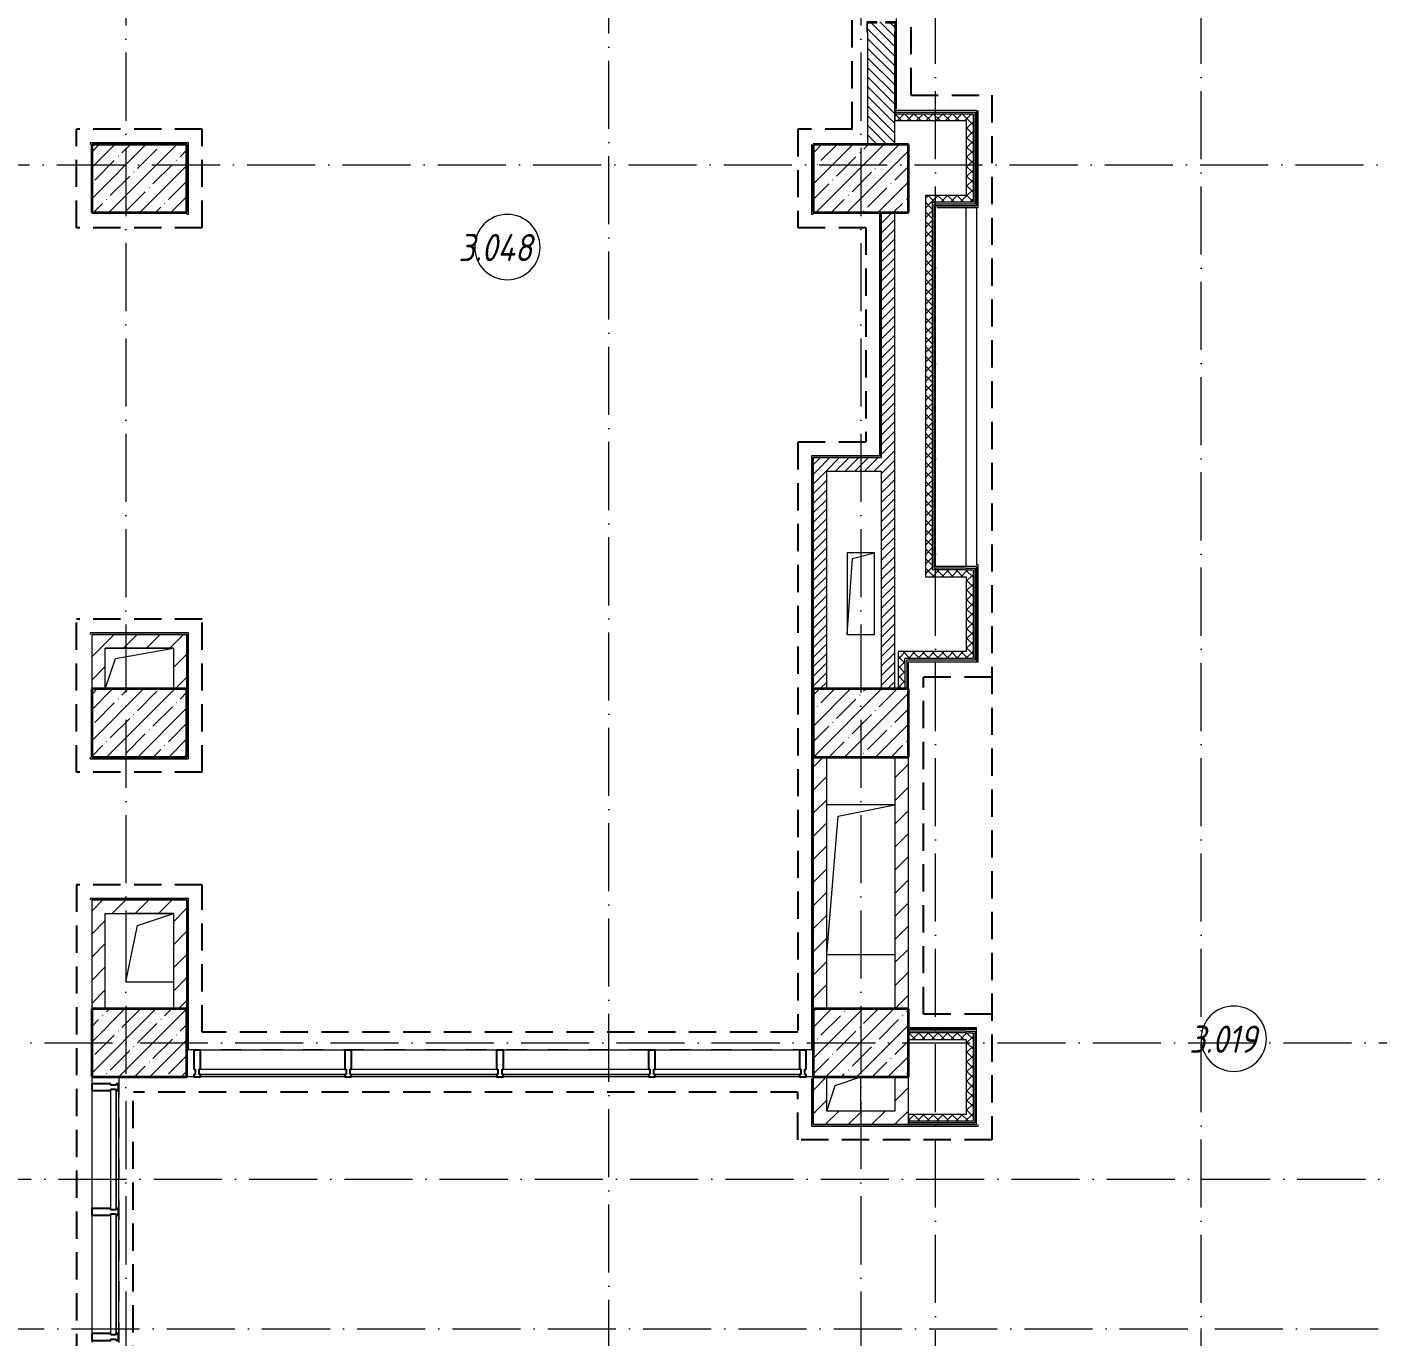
# Model space of a CAD drawing. Header units: millimetres. Extents: x -213536 to 1564669, y -45299 to 942238.
# Drawn here: x 508541 to 518466, y 520142 to 529765 of the extents above; entities that cross this region are included whole.
import ezdxf

# ---------------------------------------------------------------- set-up
doc = ezdxf.new("R2010")
doc.units = ezdxf.units.MM
for name, pattern in [('01 Штриховая _2 мм_', [300, 200, -100]), ('50_200_ШТРИХ_1Т_ш5_п1_п1_', [700, 500, -100, 0, -100]), ('Штрих короткий', [300, 150, -150]), ('Штриховая _2 мм - 1 мм_', [300, 200, -100])]:
    doc.linetypes.add(name, pattern=pattern)
for name, color, linetype, lineweight in [('0-1', 7, 'Continuous', 5), ('0-2', 7, 'Continuous', 9), ('3) ЖБ 4м', 3, 'Continuous', 30), ('Импосты витража', 7, 'Continuous', 9), ('Импосты витража-1', 7, 'Continuous', 25), ('Марки помещений', 7, 'Continuous', 9), ('Несущие колонны', 7, 'Continuous', 9), ('Несущие колонны-1', 7, 'Continuous', 35), ('Обобщенные модели', 7, 'Continuous', 9), ('Общие ребра', 7, 'Continuous', 9), ('Оси-2', 7, '50_200_ШТРИХ_1Т_ш5_п1_п1_', 9), ('Остекление-1', 7, 'Continuous', 9), ('Перемычка-1', 7, 'Штрих короткий', 9), ('Стены', 7, 'Continuous', 9), ('Стены-1', 7, 'Continuous', 13), ('Штриховка разреза-1', 7, 'Continuous', 9)]:
    doc.layers.add(name, color=color, linetype=linetype, lineweight=lineweight)
for name, color, linetype, lineweight, true_color in [('СТ-1_1', 7, 'Штриховая _2 мм - 1 мм_', 90, 0x888888), ('СТ-1_4', 7, '01 Штриховая _2 мм_', 90, 0xf69426), ('Штриховка разреза-3', 7, 'Continuous', 9, 0x0080ff)]:
    doc.layers.add(name, color=color, linetype=linetype, lineweight=lineweight, true_color=true_color)
doc.layers.get('0-2').off()
doc.styles.add('ISOCPEUR_I_6', font='isocpeui.ttf', dxfattribs={"width": 0.85, "height": 3.5})
pattern_1 = [(45, (0, 0), (-84.85281, 84.85281), [])]
pattern_2 = [(45, (0, 0), (-35.35534, 35.35534), [])]
pattern_3 = [(45, (0, 0), (-35.35534, 35.35534), []), (135, (0, 0), (-35.35534, -35.35534), [])]

# ---------------------------------------------------------------- blocks, each defined once
blk = doc.blocks.new('Ос 3 эт верх часть')
at = {"layer": 'Оси-2'}
for p, q in [((509266, 535177.6), (509266, 501490.4)), ((512816, 499613), (512816, 535177.6)), ((514666, 535177.6), (514666, 499613)), ((517166, 501490.4), (517166, 535177.6)), ((515216, 501490.4), (515216, 534749.3)), ((426847.2, 528752.4), (535374.3, 528752.4)), ((481366, 522302.4), (535374.3, 522302.4)), ((467466, 521302.4), (535374.3, 521302.4)), ((502566, 520202.4), (535374.3, 520202.4))]:
    blk.add_line(p, q, dxfattribs=at)
blk = doc.blocks.new('BSC_Колонна _Прямоугольная - 500х700-V134-АИ2_03_План отделки стен 3-го этажа _Часть 1_')
at = {"layer": 'Несущие колонны'}
h = blk.add_hatch(dxfattribs=at)
h.set_pattern_fill('FP_132', color=256, style=0, pattern_type=2)
h.set_pattern_definition([(315, (-77400, 80200), (114.04925, 114.04925), []), (315, (-77400, 80085.95), (114.04925, 114.04925), [201.613, -40.323, 3.353, -36.97])])
h.paths.add_polyline_path([(-250, 350), (-250, -350), (250, -350), (250, 350)], flags=0)
at = {"layer": 'Несущие колонны-1'}
for p, q in [((250, 350), (-250, 350)), ((-250, 350), (-250, -350)), ((250, -350), (250, 350)), ((-250, -350), (250, -350))]:
    blk.add_line(p, q, dxfattribs=at)
blk = doc.blocks.new('BSC_Колонна _Прямоугольная - 500х700-V135-АИ2_03_План отделки стен 3-го этажа _Часть 1_')
at = {"layer": 'Несущие колонны'}
h = blk.add_hatch(dxfattribs=at)
h.set_pattern_fill('FP_133', color=256, style=0, pattern_type=2)
h.set_pattern_definition([(315, (-77400, 85500), (114.04925, 114.04925), []), (315, (-77400, 85385.95), (114.04925, 114.04925), [201.613, -40.323, 3.353, -36.97])])
h.paths.add_polyline_path([(-250, 350), (-250, -350), (250, -350), (250, 350)], flags=0)
at = {"layer": 'Несущие колонны-1'}
for p, q in [((250, 350), (-250, 350)), ((-250, 350), (-250, -350)), ((250, -350), (250, 350)), ((-250, -350), (250, -350))]:
    blk.add_line(p, q, dxfattribs=at)
blk = doc.blocks.new('BSC_Колонна _Прямоугольная - 500х700-V137-АИ2_03_План отделки стен 3-го этажа _Часть 1_')
at = {"layer": 'Несущие колонны'}
h = blk.add_hatch(dxfattribs=at)
h.set_pattern_fill('FP_135', color=256, style=0, pattern_type=2)
h.set_pattern_definition([(315, (-79750, 80200), (114.04925, 114.04925), []), (315, (-79750, 80085.95), (114.04925, 114.04925), [201.613, -40.323, 3.353, -36.97])])
h.paths.add_polyline_path([(-250, 350), (-250, -350), (250, -350), (250, 350)], flags=0)
at = {"layer": 'Несущие колонны-1'}
for p, q in [((250, 350), (-250, 350)), ((-250, 350), (-250, -350)), ((250, -350), (250, 350)), ((-250, -350), (250, -350))]:
    blk.add_line(p, q, dxfattribs=at)
blk = doc.blocks.new('BSC_Колонна _Прямоугольная - 500х700-V138-АИ2_03_План отделки стен 3-го этажа _Часть 1_')
at = {"layer": 'Несущие колонны'}
h = blk.add_hatch(dxfattribs=at)
h.set_pattern_fill('FP_136', color=256, style=0, pattern_type=2)
h.set_pattern_definition([(315, (-79750, 85500), (114.04925, 114.04925), []), (315, (-79750, 85385.95), (114.04925, 114.04925), [201.613, -40.323, 3.353, -36.97])])
h.paths.add_polyline_path([(-250, 350), (-250, -350), (250, -350), (250, 350)], flags=0)
at = {"layer": 'Несущие колонны-1'}
for p, q in [((250, 350), (-250, 350)), ((-250, 350), (-250, -350)), ((250, -350), (250, 350)), ((-250, -350), (250, -350))]:
    blk.add_line(p, q, dxfattribs=at)
blk = doc.blocks.new('BSC_Колонна _Прямоугольная - 500х700-V140-АИ2_03_План отделки стен 3-го этажа _Часть 1_')
at = {"layer": 'Несущие колонны'}
h = blk.add_hatch(dxfattribs=at)
h.set_pattern_fill('FP_138', color=256, style=0, pattern_type=2)
h.set_pattern_definition([(315, (-83750, 80200), (114.04925, 114.04925), []), (315, (-83750, 80085.95), (114.04925, 114.04925), [201.613, -40.323, 3.353, -36.97])])
h.paths.add_polyline_path([(-250, 350), (-250, -350), (250, -350), (250, 350)], flags=0)
at = {"layer": 'Несущие колонны-1'}
for p, q in [((250, 350), (-250, 350)), ((-250, 350), (-250, -350)), ((250, -350), (250, 350)), ((-250, -350), (250, -350))]:
    blk.add_line(p, q, dxfattribs=at)
blk = doc.blocks.new('BSC_Колонна _Прямоугольная - 500х700-V141-АИ2_03_План отделки стен 3-го этажа _Часть 1_')
at = {"layer": 'Несущие колонны'}
h = blk.add_hatch(dxfattribs=at)
h.set_pattern_fill('FP_139', color=256, style=0, pattern_type=2)
h.set_pattern_definition([(315, (-83750, 85500), (114.04925, 114.04925), []), (315, (-83750, 85385.95), (114.04925, 114.04925), [201.613, -40.323, 3.353, -36.97])])
h.paths.add_polyline_path([(-250, 350), (-250, -350), (250, -350), (250, 350)], flags=0)
at = {"layer": 'Несущие колонны-1'}
for p, q in [((250, 350), (-250, 350)), ((-250, 350), (-250, -350)), ((250, -350), (250, 350)), ((-250, -350), (250, -350))]:
    blk.add_line(p, q, dxfattribs=at)
blk = doc.blocks.new('PNS_Панель прямоугольная2 - Нр_Стекло - 40мм-35251796-АИ2_03_План отделки стен 3-го этажа _Часть 1_')
at = {"layer": 'Остекление-1'}
for p, q in [((-532.5, 40), (532.5, 40)), ((-542.5, 0), (542.5, 0)), ((532.5, 0), (-532.5, 0))]:
    blk.add_line(p, q, dxfattribs=at)
blk = doc.blocks.new('Прямоугольный импост - Импост структурный с накладкой - 180мм-35251791-АИ2_03_План отделки стен 3-го этажа _Часть 1_')
at = {"layer": 'Импосты витража'}
for p, q in [((82825, 77347), (81760, 77347)), ((82825, 77150), (81760, 77150))]:
    blk.add_line(p, q, dxfattribs=at)
blk = doc.blocks.new('Прямоугольный импост - Импост структурный с накладкой - 180мм-26943387-АИ2_03_План отделки стен 3-го этажа _Часть 1_')
at = {"layer": 'Импосты витража-1'}
for p, q in [((-25, 0), (-25, 17)), ((-25, 17), (25, 17)), ((-15, 0), (-25, 0)), ((-15, -40), (-15, 0)), ((25, 0), (15, 0)), ((15, 0), (15, -40)), ((25, 17), (25, 0)), ((-25, -180), (-25, -40)), ((-25, -40), (-15, -40)), ((15, -40), (25, -40)), ((25, -40), (25, -180)), ((25, -180), (-25, -180))]:
    blk.add_line(p, q, dxfattribs=at)
blk = doc.blocks.new('PNS_Панель прямоугольная2 - Нр_Стекло - 40мм-35251813-АИ2_03_План отделки стен 3-го этажа _Часть 1_')
at = {"layer": 'Остекление-1'}
for p, q in [((-530, 40), (530, 40)), ((-540, 0), (540, 0)), ((530, 0), (-530, 0))]:
    blk.add_line(p, q, dxfattribs=at)
blk = doc.blocks.new('Прямоугольный импост - Импост структурный с накладкой - 180мм-35251795-АИ2_03_План отделки стен 3-го этажа _Часть 1_')
at = {"layer": 'Импосты витража'}
for p, q in [((85050, 77347), (83990, 77347)), ((85050, 77150), (83990, 77150))]:
    blk.add_line(p, q, dxfattribs=at)
blk = doc.blocks.new('PNS_Панель прямоугольная2 - Нр_Стекло - 40мм-28950547-АИ2_03_План отделки стен 3-го этажа _Часть 1_')
at = {"layer": 'Остекление-1'}
for p, q in [((-435, 40), (435, 40)), ((-445, 0), (445, 0)), ((435, 0), (-435, 0))]:
    blk.add_line(p, q, dxfattribs=at)
blk = doc.blocks.new('Прямоугольный импост - Импост структурный с накладкой - 180мм-26951911-АИ2_03_План отделки стен 3-го этажа _Часть 1_')
at = {"layer": 'Импосты витража'}
for p, q in [((79850, 76135), (79850, 75265)), ((80047, 76135), (80047, 75265))]:
    blk.add_line(p, q, dxfattribs=at)
blk = doc.blocks.new('PNS_Панель прямоугольная2 - Нр_Стекло - 40мм-28950545-АИ2_03_План отделки стен 3-го этажа _Часть 1_')
at = {"layer": 'Остекление-1'}
for p, q in [((-432.5, 40), (432.5, 40)), ((-442.5, 0), (442.5, 0)), ((432.5, 0), (-432.5, 0))]:
    blk.add_line(p, q, dxfattribs=at)
blk = doc.blocks.new('Прямоугольный импост - Импост структурный с накладкой - 180мм-23210169-АИ2_03_План отделки стен 3-го этажа _Часть 1_')
at = {"layer": 'Импосты витража'}
for p, q in [((79850, 77050), (79850, 76185)), ((80047, 77050), (80047, 76185))]:
    blk.add_line(p, q, dxfattribs=at)
blk = doc.blocks.new('154_Стойка_СКБ_Уголок - СМ-2480_200-28346303-АИ2_03_План отделки стен 3-го этажа _Часть 1_')
at = {"layer": 'Обобщенные модели'}
for p, q in [((125, 156), (125, 81)), ((200, 156), (125, 156)), ((131, 81), (131, 150)), ((131, 150), (200, 150)), ((200, 150), (200, 156)), ((125, 81), (131, 81)), ((131, 19), (125, 19)), ((125, 19), (125, -56)), ((131, -50), (131, 19)), ((125, -56), (200, -56)), ((200, -50), (131, -50)), ((200, -56), (200, -50))]:
    blk.add_line(p, q, dxfattribs=at)
blk = doc.blocks.new('AR_Отверстие прямоугольное _в плите_ - AR_Отверстие прямоугольное _в плите_-30459273-АИ2_03_План отделки стен 3-го этажа _Часть 1_')
at = {"layer": 'Обобщенные модели'}
for p, q in [((100, 300), (-100, 300)), ((-100, 300), (-100, -300)), ((-60, 260), (100, 300)), ((100, -300), (100, 300)), ((-100, -300), (-60, 260)), ((-100, -300), (100, -300))]:
    blk.add_line(p, q, dxfattribs=at)
blk = doc.blocks.new('AR_Отверстие прямоугольное _в плите_ - AR_Отверстие прямоугольное _в плите_-V230-АИ2_03_План отделки стен 3-го этажа _Часть 1_')
at = {"layer": 'Обобщенные модели'}
for p, q in [((175, 250), (-175, 250)), ((-175, 250), (-175, -250)), ((-87.5, 162.5), (175, 250)), ((-175, -250), (-87.5, 162.5)), ((-175, -250), (175, -250))]:
    blk.add_line(p, q, dxfattribs=at)
blk = doc.blocks.new('AR_Отверстие прямоугольное _в плите_ - AR_Отверстие прямоугольное _в плите_-V231-АИ2_03_План отделки стен 3-го этажа _Часть 1_')
at = {"layer": 'Обобщенные модели'}
for p, q in [((-62.5, 62.5), (125, 125)), ((125, -125), (125, 125)), ((-125, -125), (-62.5, 62.5))]:
    blk.add_line(p, q, dxfattribs=at)
blk = doc.blocks.new('AR_Отверстие прямоугольное _в плите_ - AR_Отверстие прямоугольное _в плите_-V232-АИ2_03_План отделки стен 3-го этажа _Часть 1_')
at = {"layer": 'Обобщенные модели'}
for p, q in [((250, 150), (-250, 150)), ((-175, 75), (250, 150)), ((-249.9, -149.7), (-175, 75))]:
    blk.add_line(p, q, dxfattribs=at)
blk = doc.blocks.new('AR_Отверстие прямоугольное _в плите_ - AR_Отверстие прямоугольное _в плите_-30552711-АИ2_03_План отделки стен 3-го этажа _Часть 1_')
at = {"layer": 'Обобщенные модели'}
for p, q in [((250, 550), (-250, 550)), ((-166.7, 466.7), (250, 550)), ((-250, -550), (-166.7, 466.7)), ((-250, -550), (250, -550))]:
    blk.add_line(p, q, dxfattribs=at)
blk = doc.blocks.new('Проем_Дверь_Прямоугольный - 2900х2800h_витражные проемы-35262136-АИ2_03_План отделки стен 3-го этажа _Часть 1_')
at = {"layer": 'Перемычка-1'}
for p, q in [((1450, 100), (-1450, 100)), ((1450, -100), (-1450, -100))]:
    blk.add_line(p, q, dxfattribs=at)
blk = doc.blocks.new('Проем_Дверь_Прямоугольный - 4600х2800h_витражные проемы-35262069-АИ2_03_План отделки стен 3-го этажа _Часть 1_')
at = {"layer": 'Перемычка-1'}
for p, q in [((2300, 100), (-2300, 100)), ((2300, -100), (-2300, -100))]:
    blk.add_line(p, q, dxfattribs=at)
blk = doc.blocks.new('0125-Р-ОО-Ш2-АР-о_23_10_2024_rvt-1-АИ2_03_План отделки стен 3-го этажа _Часть 1_')
at = {"layer": 'Штриховка разреза-1'}
h = blk.add_hatch(dxfattribs=at)
h.set_pattern_fill('FP_1', color=256, style=0, pattern_type=2)
h.set_pattern_definition([(135, (0, 0), (-35.35534, -35.35534), [])])
h.paths.add_polyline_path([(85550, 84000), (85750, 84000), (85750, 84894), (85681, 84894), (85681, 84900), (85619, 84900), (85619, 84894), (85550, 84894), (85550, 84825)], flags=0)
h.paths.add_polyline_path([(85619, 86600), (85681, 86600), (85681, 86606), (85750, 86606), (85750, 87000), (85550, 87000), (85550, 86606), (85619, 86606)], flags=0)
h = blk.add_hatch(dxfattribs=at)
h.set_pattern_fill('FP_38', color=256, style=0, pattern_type=2)
h.set_pattern_definition(pattern_2)
h.paths.add_polyline_path([(85750, 80000), (85750, 83500), (85650, 83500), (85650, 80000)], flags=0)
h = blk.add_hatch(dxfattribs=at)
h.set_pattern_fill('FP_38', color=256, style=0, pattern_type=2)
h.set_pattern_definition(pattern_2)
h.paths.add_polyline_path([(85650, 81600), (85650, 81700), (85150, 81700), (85150, 81600), (85250, 81600)], flags=0)
h = blk.add_hatch(dxfattribs=at)
h.set_pattern_fill('FP_38', color=256, style=0, pattern_type=2)
h.set_pattern_definition(pattern_2)
h.paths.add_polyline_path([(85250, 80000), (85250, 81600), (85150, 81600), (85150, 80000)], flags=0)
h = blk.add_hatch(dxfattribs=at)
h.set_pattern_fill('FP_121', color=256, style=0, pattern_type=2)
h.set_pattern_definition(pattern_1)
h.paths.add_polyline_path([(80450, 80300), (80450, 80400), (79850, 80400), (79850, 80300), (79950, 80300)], flags=0)
h = blk.add_hatch(dxfattribs=at)
h.set_pattern_fill('FP_121', color=256, style=0, pattern_type=2)
h.set_pattern_definition(pattern_1)
h.paths.add_polyline_path([(80549.9, 80000), (80550, 80000), (80550, 80400), (80450, 80400), (80450, 80000)], flags=0)
h = blk.add_hatch(dxfattribs=at)
h.set_pattern_fill('FP_121', color=256, style=0, pattern_type=2)
h.set_pattern_definition(pattern_1)
h.paths.add_polyline_path([(79950, 80000), (79950, 80300), (79850, 80300), (79850, 80000)], flags=0)
h = blk.add_hatch(dxfattribs=at)
h.set_pattern_fill('FP_121', color=256, style=0, pattern_type=2)
h.set_pattern_definition(pattern_1)
h.paths.add_polyline_path([(85250, 77650), (85250, 79500), (85150, 79500), (85150, 77650)], flags=0)
h = blk.add_hatch(dxfattribs=at)
h.set_pattern_fill('FP_121', color=256, style=0, pattern_type=2)
h.set_pattern_definition(pattern_1)
h.paths.add_polyline_path([(85850, 77650), (85850, 79500), (85750, 79500), (85750, 77650)], flags=0)
h = blk.add_hatch(dxfattribs=at)
h.set_pattern_fill('FP_121', color=256, style=0, pattern_type=2)
h.set_pattern_definition(pattern_1)
h.paths.add_polyline_path([(80450, 78350), (80450, 78450), (79850, 78450), (79850, 78350), (80375.9, 78350)], flags=0)
h = blk.add_hatch(dxfattribs=at)
h.set_pattern_fill('FP_121', color=256, style=0, pattern_type=2)
h.set_pattern_definition(pattern_1)
h.paths.add_polyline_path([(80550, 77650), (80550, 77650), (80550, 78450), (80450, 78450), (80450, 77650)], flags=0)
h = blk.add_hatch(dxfattribs=at)
h.set_pattern_fill('FP_121', color=256, style=0, pattern_type=2)
h.set_pattern_definition(pattern_1)
h.paths.add_polyline_path([(79950, 77650), (79950, 78350), (79850, 78350), (79850, 77650)], flags=0)
h = blk.add_hatch(dxfattribs=at)
h.set_pattern_fill('FP_121', color=256, style=0, pattern_type=2)
h.set_pattern_definition(pattern_1)
h.paths.add_polyline_path([(85250, 76900), (85250, 77150), (85150, 77150), (85150, 76900)], flags=0)
h = blk.add_hatch(dxfattribs=at)
h.set_pattern_fill('FP_121', color=256, style=0, pattern_type=2)
h.set_pattern_definition(pattern_1)
h.paths.add_polyline_path([(85850, 76900), (85850, 77150), (85750, 77150), (85750, 76900)], flags=0)
h = blk.add_hatch(dxfattribs=at)
h.set_pattern_fill('FP_121', color=256, style=0, pattern_type=2)
h.set_pattern_definition(pattern_1)
h.paths.add_polyline_path([(85150, 76800), (85850, 76800), (85850, 76900), (85150, 76900)], flags=0)
at = {"layer": 'Штриховка разреза-3'}
h = blk.add_hatch(dxfattribs=at)
h.set_pattern_fill('FP_149', color=256, style=0, pattern_type=2)
h.set_pattern_definition(pattern_3)
h.paths.add_polyline_path([(85750, 84175), (86275, 84175), (86275, 84225), (85750, 84225)], flags=0)
h = blk.add_hatch(dxfattribs=at)
h.set_pattern_fill('FP_149', color=256, style=0, pattern_type=2)
h.set_pattern_definition(pattern_3)
h.paths.add_polyline_path([(86275, 76875), (86325, 76875), (86325, 77475), (86275, 77475), (86275, 77425)], flags=0)
h.paths.add_polyline_path([(86325, 80225), (86325, 80875), (86275, 80875), (86275, 80225)], flags=0)
h.paths.add_polyline_path([(86325, 83575), (86325, 84225), (86275, 84225), (86275, 83575)], flags=0)
h = blk.add_hatch(dxfattribs=at)
h.set_pattern_fill('FP_149', color=256, style=0, pattern_type=2)
h.set_pattern_definition(pattern_3)
h.paths.add_polyline_path([(85975, 80825), (86025, 80825), (86025, 83625), (85975, 83625), (85975, 82111.7)], flags=0)
h = blk.add_hatch(dxfattribs=at)
h.set_pattern_fill('FP_149', color=256, style=0, pattern_type=2)
h.set_pattern_definition(pattern_3)
h.paths.add_polyline_path([(86050, 83575), (86275, 83575), (86275, 83625), (86025, 83625), (86025, 83575), (86037.5, 83575)], flags=0)
h = blk.add_hatch(dxfattribs=at)
h.set_pattern_fill('FP_149', color=256, style=0, pattern_type=2)
h.set_pattern_definition(pattern_3)
h.paths.add_polyline_path([(86025, 80825), (86275, 80825), (86275, 80875), (86025, 80875)], flags=0)
h = blk.add_hatch(dxfattribs=at)
h.set_pattern_fill('FP_149', color=256, style=0, pattern_type=2)
h.set_pattern_definition(pattern_3)
h.paths.add_polyline_path([(86275, 80225), (86275, 80275), (85775, 80275), (85775, 80225), (86029, 80225)], flags=0)
h = blk.add_hatch(dxfattribs=at)
h.set_pattern_fill('FP_149', color=256, style=0, pattern_type=2)
h.set_pattern_definition(pattern_3)
h.paths.add_polyline_path([(85775, 80000), (85825, 80000), (85825, 80225), (85775, 80225), (85775, 80200)], flags=0)
h = blk.add_hatch(dxfattribs=at)
h.set_pattern_fill('FP_149', color=256, style=0, pattern_type=2)
h.set_pattern_definition(pattern_3)
h.paths.add_polyline_path([(86275, 77425), (86275, 77475), (85850, 77475), (85850, 77425), (86029, 77425)], flags=0)
h = blk.add_hatch(dxfattribs=at)
h.set_pattern_fill('FP_149', color=256, style=0, pattern_type=2)
h.set_pattern_definition(pattern_3)
h.paths.add_polyline_path([(86325, 76825), (86325, 76875), (85850, 76875), (85850, 76825), (86029, 76825)], flags=0)
at = {"layer": 'Общие ребра'}
for p, q in [((85750, 84237.5), (86275, 84237.5)), ((85750, 84225), (86275, 84225)), ((86275, 84237.5), (86325, 84237.5)), ((86275, 84225), (86325, 84225)), ((86325, 84237.5), (86337.5, 84237.5)), ((86325, 84225), (86325, 83575)), ((86337.5, 84237.5), (86337.5, 83562.5)), ((86025, 83575), (86025, 80875)), ((86025, 83575), (86037.5, 83575)), ((86037.5, 83575), (86050, 83575)), ((86275, 83575), (86050, 83575)), ((86325, 83575), (86275, 83575)), ((86037.5, 83562.5), (86037.5, 80887.5)), ((86037.5, 83562.5), (86050, 83562.5)), ((86275, 83562.5), (86050, 83562.5)), ((86325, 83562.5), (86275, 83562.5)), ((86337.5, 83562.5), (86325, 83562.5)), ((86037.5, 80875), (86025, 80875)), ((86050, 80887.5), (86037.5, 80887.5)), ((86050, 80875), (86037.5, 80875)), ((86275, 80887.5), (86050, 80887.5)), ((86275, 80875), (86050, 80875)), ((86275, 80887.5), (86325, 80887.5)), ((86275, 80875), (86325, 80875)), ((86325, 80887.5), (86337.5, 80887.5)), ((86325, 80875), (86325, 80225)), ((86337.5, 80887.5), (86337.5, 80212.5)), ((86275, 80225), (85825, 80225)), ((85825, 80212.5), (85825, 80225)), ((85825, 80200), (85825, 80212.5)), ((85825, 80200), (85825, 80000)), ((86275, 80212.5), (85837.5, 80212.5)), ((85837.5, 80200), (85837.5, 80212.5)), ((85837.5, 80200), (85837.5, 80000)), ((86325, 80225), (86275, 80225)), ((86325, 80212.5), (86275, 80212.5)), ((86337.5, 80212.5), (86325, 80212.5)), ((86275, 77487.5), (85850, 77487.5)), ((86275, 77475), (85850, 77475)), ((86275, 77487.5), (86325, 77487.5)), ((86275, 77475), (86325, 77475)), ((86325, 77487.5), (86337.5, 77487.5)), ((86325, 77475), (86325, 76875)), ((86337.5, 77487.5), (86337.5, 76875)), ((86325, 76825), (85850, 76825)), ((86325, 76875), (86325, 76825)), ((86337.5, 76875), (86337.5, 76825)), ((86337.5, 76825), (86337.5, 76812.5)), ((86337.5, 76812.5), (85850, 76812.5))]:
    blk.add_line(p, q, dxfattribs=at)
at = {"layer": 'Стены'}
for p, q in [((86275, 80900), (86275, 83538)), ((86350, 83538), (86350, 80912))]:
    blk.add_line(p, q, dxfattribs=at)
at = {"layer": 'Стены-1'}
for p, q in [((85550, 84825), (85550, 84000)), ((85750, 84000), (85750, 84825)), ((86275, 84250), (85750, 84250)), ((85750, 84250), (85750, 84175)), ((85750, 84175), (86275, 84175)), ((86337.5, 84250), (86275, 84250)), ((86275, 84175), (86275, 83625)), ((86350, 84250), (86337.5, 84250)), ((86350, 83550), (86350, 84250)), ((86025, 83625), (85975, 83625)), ((85975, 83625), (85975, 80825)), ((86050, 83625), (86025, 83625)), ((86275, 83625), (86050, 83625)), ((85650, 83500), (85650, 81700)), ((85750, 80000), (85750, 83500)), ((86050, 80900), (86050, 83550)), ((86050, 83550), (86275, 83550)), ((86275, 83550), (86337.5, 83550)), ((86337.5, 83550), (86350, 83550)), ((85650, 81700), (85150, 81700)), ((85150, 81700), (85150, 81600)), ((85150, 81600), (85150, 80000)), ((85250, 81600), (85650, 81600)), ((85250, 80000), (85250, 81600)), ((85650, 81600), (85650, 80000)), ((86275, 80900), (86050, 80900)), ((86337.5, 80900), (86275, 80900)), ((86350, 80900), (86337.5, 80900)), ((86350, 80200), (86350, 80900)), ((85975, 80825), (86025, 80825)), ((86025, 80825), (86050, 80825)), ((86050, 80825), (86275, 80825)), ((86275, 80825), (86275, 80275)), ((80450, 80400), (79850, 80400)), ((79850, 80400), (79850, 80300)), ((80550, 80400), (80450, 80400)), ((80550, 80000), (80550, 80400)), ((79850, 80300), (79850, 80000)), ((79950, 80300), (80450, 80300)), ((79950, 80000), (79950, 80300)), ((80450, 80300), (80450, 80000)), ((86275, 80275), (85775, 80275)), ((85775, 80275), (85775, 80225)), ((85775, 80225), (85775, 80200)), ((85775, 80200), (85775, 80000)), ((85850, 80200), (86275, 80200)), ((85850, 80000), (85850, 80200)), ((86275, 80200), (86337.5, 80200)), ((86337.5, 80200), (86350, 80200)), ((85150, 79500), (85150, 77650)), ((85250, 77650), (85250, 79500)), ((85750, 79500), (85750, 77650)), ((85850, 77650), (85850, 79500)), ((80450, 78450), (79850, 78450)), ((79850, 78450), (79850, 78350)), ((80550, 78450), (80450, 78450)), ((80550, 77650), (80550, 78450)), ((79850, 78350), (79850, 77650)), ((79950, 78350), (80450, 78350)), ((79950, 77650), (79950, 78350)), ((80450, 78350), (80450, 77650)), ((86275, 77500), (85850, 77500)), ((85850, 77425), (86275, 77425)), ((86337.5, 77500), (86275, 77500)), ((86275, 77425), (86275, 76875)), ((86350, 77500), (86337.5, 77500)), ((86350, 76875), (86350, 77500)), ((85150, 77150), (85150, 76900)), ((85250, 76900), (85250, 77150)), ((85750, 77150), (85750, 76900)), ((85850, 76900), (85850, 77150)), ((85150, 76900), (85150, 76800)), ((85750, 76900), (85250, 76900)), ((85850, 76800), (85850, 76900)), ((86275, 76875), (85850, 76875)), ((85850, 76875), (85850, 76800)), ((86350, 76812.5), (86350, 76875)), ((85150, 76800), (85850, 76800)), ((85850, 76800), (86350, 76800)), ((86350, 76800), (86350, 76812.5))]:
    blk.add_line(p, q, dxfattribs=at)
at = {"layer": '0-2'}
for name, p, rotation in [('154_Стойка_СКБ_Уголок - СМ-2480_200-28346303-АИ2_03_План отделки стен 3-го этажа _Часть 1_', (85600, 85025), 269.9999999999999), ('BSC_Колонна _Прямоугольная - 500х700-V140-АИ2_03_План отделки стен 3-го этажа _Часть 1_', (80200, 83750), 89.9999999999999), ('BSC_Колонна _Прямоугольная - 500х700-V141-АИ2_03_План отделки стен 3-го этажа _Часть 1_', (85500, 83750), 89.9999999999999), ('BSC_Колонна _Прямоугольная - 500х700-V137-АИ2_03_План отделки стен 3-го этажа _Часть 1_', (80200, 79750), 89.9999999999999), ('BSC_Колонна _Прямоугольная - 500х700-V138-АИ2_03_План отделки стен 3-го этажа _Часть 1_', (85500, 79750), 89.9999999999999), ('BSC_Колонна _Прямоугольная - 500х700-V134-АИ2_03_План отделки стен 3-го этажа _Часть 1_', (80200, 77400), 89.9999999999999), ('BSC_Колонна _Прямоугольная - 500х700-V135-АИ2_03_План отделки стен 3-го этажа _Часть 1_', (85500, 77400), 89.9999999999999), ('Проем_Дверь_Прямоугольный - 2900х2800h_витражные проемы-35262136-АИ2_03_План отделки стен 3-го этажа _Часть 1_', (79950, 75700), 89.99999999999967), ('PNS_Панель прямоугольная2 - Нр_Стекло - 40мм-28950545-АИ2_03_План отделки стен 3-го этажа _Часть 1_', (80030, 76617.5), 89.99999999999918), ('PNS_Панель прямоугольная2 - Нр_Стекло - 40мм-28950547-АИ2_03_План отделки стен 3-го этажа _Часть 1_', (80030, 75700), 89.99999999999918)]:
    blk.add_blockref(name, p, dxfattribs=dict(at, rotation=rotation))
for name, p in [('AR_Отверстие прямоугольное _в плите_ - AR_Отверстие прямоугольное _в плите_-30459273-АИ2_03_План отделки стен 3-го этажа _Часть 1_', (85500, 80699.7)), ('AR_Отверстие прямоугольное _в плите_ - AR_Отверстие прямоугольное _в плите_-V232-АИ2_03_План отделки стен 3-го этажа _Часть 1_', (80200, 80149.7)), ('AR_Отверстие прямоугольное _в плите_ - AR_Отверстие прямоугольное _в плите_-30552711-АИ2_03_План отделки стен 3-го этажа _Часть 1_', (85500, 78600)), ('AR_Отверстие прямоугольное _в плите_ - AR_Отверстие прямоугольное _в плите_-V230-АИ2_03_План отделки стен 3-го этажа _Часть 1_', (80275, 78099.7)), ('Проем_Дверь_Прямоугольный - 4600х2800h_витражные проемы-35262069-АИ2_03_План отделки стен 3-го этажа _Часть 1_', (82850, 77250)), ('Прямоугольный импост - Импост структурный с накладкой - 180мм-35251795-АИ2_03_План отделки стен 3-го этажа _Часть 1_', (-3340, 0)), ('Прямоугольный импост - Импост структурный с накладкой - 180мм-35251791-АИ2_03_План отделки стен 3-го этажа _Часть 1_', (0, 0)), ('Прямоугольный импост - Импост структурный с накладкой - 180мм-35251791-АИ2_03_План отделки стен 3-го этажа _Часть 1_', (1115, 0)), ('Прямоугольный импост - Импост структурный с накладкой - 180мм-35251795-АИ2_03_План отделки стен 3-го этажа _Часть 1_', (0, 0)), ('PNS_Панель прямоугольная2 - Нр_Стекло - 40мм-35251813-АИ2_03_План отделки стен 3-го этажа _Часть 1_', (81180, 77167)), ('PNS_Панель прямоугольная2 - Нр_Стекло - 40мм-35251796-АИ2_03_План отделки стен 3-го этажа _Часть 1_', (82292.5, 77167)), ('PNS_Панель прямоугольная2 - Нр_Стекло - 40мм-35251796-АИ2_03_План отделки стен 3-го этажа _Часть 1_', (83407.5, 77167)), ('PNS_Панель прямоугольная2 - Нр_Стекло - 40мм-35251813-АИ2_03_План отделки стен 3-го этажа _Часть 1_', (84520, 77167)), ('AR_Отверстие прямоугольное _в плите_ - AR_Отверстие прямоугольное _в плите_-V231-АИ2_03_План отделки стен 3-го этажа _Часть 1_', (85375, 77025)), ('Прямоугольный импост - Импост структурный с накладкой - 180мм-23210169-АИ2_03_План отделки стен 3-го этажа _Часть 1_', (0, 0)), ('Прямоугольный импост - Импост структурный с накладкой - 180мм-26951911-АИ2_03_План отделки стен 3-го этажа _Часть 1_', (0, 0))]:
    blk.add_blockref(name, p, dxfattribs=at)
at = {"layer": '0-2', "extrusion": (0, 0, -1)}
for p, rotation in [((-80625, 77167), 180), ((-81735, 77167), 180), ((-82850, 77167), 180), ((-83965, 77167), 180), ((-85075, 77167), 180), ((-80030, 77075), 90.00000000000084), ((-80030, 76160), 90.00000000000084), ((-80030, 75240), 90.00000000000084)]:
    blk.add_blockref('Прямоугольный импост - Импост структурный с накладкой - 180мм-26943387-АИ2_03_План отделки стен 3-го этажа _Часть 1_', p, dxfattribs=dict(at, rotation=rotation))
blk = doc.blocks.new('AI_Марка_Помещение_х1__Общий_E___ISO-2_1K_ - Номер-16210215-АИ2_03_План отделки стен 3-го этажа _Часть 1_')
at = {"layer": 'Марки помещений'}
for start, end in [(360, 180), (180, 360)]:
    blk.add_arc((0.039, 0.312), 2.4, start, end, dxfattribs=at)
blk = doc.blocks.new('3этВверх')
at = {"layer": 'Общие ребра'}
for p, q in [((515516, 525102.4), (515528, 525102.4)), ((515516, 522402.4), (515516, 522414.4))]:
    blk.add_line(p, q, dxfattribs=at)
at = {"layer": 'СТ-1_1', "lineweight": 25}
for p, q in [((515036, 529264.4), (515036, 532040.4)), ((514604, 529014.4), (514604, 531790.4)), ((515036, 529264.4), (515628, 529264.4)), ((515628, 529264.4), (515628, 521590.4)), ((509828, 529014.4), (508904, 529014.4)), ((508904, 528290.4), (508904, 529014.4)), ((509828, 528290.4), (509828, 529014.4)), ((514604, 529014.4), (514204, 529014.4)), ((514204, 529014.4), (514204, 528290.4)), ((509828, 528290.4), (508904, 528290.4)), ((514704, 528290.4), (514204, 528290.4)), ((514704, 528290.4), (514704, 526714.4)), ((514704, 526714.4), (514204, 526714.4)), ((514204, 526714.4), (514204, 522394.4)), ((509828, 525414.4), (508904, 525414.4)), ((508904, 524290.4), (508904, 525414.4)), ((509828, 524290.4), (509828, 525414.4)), ((509828, 524290.4), (508904, 524290.4)), ((509828, 523464.4), (508904, 523464.4)), ((508904, 523464.4), (508904, 514224.4)), ((509828, 522380.4), (509828, 523464.4)), ((514204, 522380.4), (509828, 522380.4)), ((509320, 519276.4), (509320, 521940.4)), ((514204, 521940.4), (509324, 521940.4)), ((514204, 521590.4), (514204, 521940.4)), ((515628, 521590.4), (514204, 521590.4))]:
    blk.add_line(p, q, dxfattribs=at)
at = {"layer": 'СТ-1_4', "lineweight": 25}
for p, q in [((515128, 522514.4), (515128, 524990.4)), ((515628, 524990.4), (515128, 524990.4)), ((515628, 522514.4), (515128, 522514.4))]:
    blk.add_line(p, q, dxfattribs=at)
at = {"layer": 'Стены-1'}
for p, q in [((514928, 529164.4), (514928, 529827.4)), ((514916, 529727.4), (514916, 529152.4)), ((514916, 529152.4), (514928, 529152.4)), ((515516, 529152.4), (515516, 528452.4)), ((515528, 528440.4), (515528, 529152.4)), ((509728, 528914.4), (509004, 528914.4)), ((509004, 528914.4), (509004, 528902.4)), ((509728, 528390.4), (509728, 528914.4)), ((514304, 528902.4), (514304, 528390.4)), ((515516, 528452.4), (515216, 528452.4)), ((515216, 528452.4), (515216, 528440.4)), ((515228, 528440.4), (515528, 528440.4)), ((509716, 528390.4), (509728, 528390.4)), ((514304, 528390.4), (514316, 528390.4)), ((514804, 528390.4), (514804, 526614.4)), ((514816, 526602.4), (514816, 528390.4)), ((514804, 526614.4), (514304, 526614.4)), ((514304, 526614.4), (514304, 522252.4)), ((514316, 526602.4), (514816, 526602.4)), ((514316, 524902.4), (514316, 526602.4)), ((515528, 525814.4), (515516, 525814.4)), ((515516, 525802.4), (515516, 525102.4)), ((515528, 525102.4), (515528, 525814.4)), ((509728, 525314.4), (509004, 525314.4)), ((509004, 525314.4), (509004, 525302.4)), ((509016, 525302.4), (509716, 525302.4)), ((509716, 525302.4), (509716, 524902.4)), ((509728, 524390.4), (509728, 525314.4)), ((509004, 524402.4), (509004, 524390.4)), ((509004, 524390.4), (509728, 524390.4)), ((514316, 522552.4), (514316, 524402.4)), ((509728, 523364.4), (509004, 523364.4)), ((509004, 523364.4), (509004, 523352.4)), ((509016, 523352.4), (509716, 523352.4)), ((509716, 523352.4), (509716, 522552.4)), ((509728, 522252.4), (509728, 523364.4)), ((515516, 522414.4), (515028, 522414.4)), ((515028, 522402.4), (515516, 522402.4)), ((509716, 522252.4), (509728, 522252.4)), ((514304, 522252.4), (514316, 522252.4)), ((514316, 522052.4), (514304, 522052.4)), ((514304, 522040.4), (514304, 521690.4)), ((514316, 521702.4), (514316, 522052.4)), ((514304, 521690.4), (515528, 521690.4)), ((515516, 521702.4), (514316, 521702.4)), ((515528, 521690.4), (515528, 521702.4))]:
    blk.add_line(p, q, dxfattribs=at)
at = {"layer": '0-1'}
blk.add_blockref('0125-Р-ОО-Ш2-АР-о_23_10_2024_rvt-1-АИ2_03_План отделки стен 3-го этажа _Часть 1_', (429166, 444902.4), dxfattribs=at)
at = {"layer": 'Марки помещений', "xscale": 99.99999999999993, "yscale": 99.99999999999993, "zscale": 99.99999999999993}
for p in [(512066.1, 528117.3), (517402.4, 522302.1)]:
    blk.add_blockref('AI_Марка_Помещение_х1__Общий_E___ISO-2_1K_ - Номер-16210215-АИ2_03_План отделки стен 3-го этажа _Часть 1_', p, dxfattribs=at)
at = {"layer": 'Марки помещений', "char_height": 200, "attachment_point": 1, "style": 'ISOCPEUR_I_6'}
for s, insert, width in [('3.048', (511710.4, 528245.1), 817.721), ('3.019', (517079.7, 522429.9), 737.552)]:
    blk.add_mtext(s, dxfattribs=dict(at, insert=insert, width=width))

msp = doc.modelspace()

# ---------------------------------------------------------------- block references
at = {"color": 5, "lineweight": 30}
msp.add_blockref('Ос 3 эт верх часть', (0, 0), dxfattribs=at)
at = {"layer": '3) ЖБ 4м'}
msp.add_blockref('3этВверх', (0, 0), dxfattribs=at)

doc.saveas('drawing.dxf')
